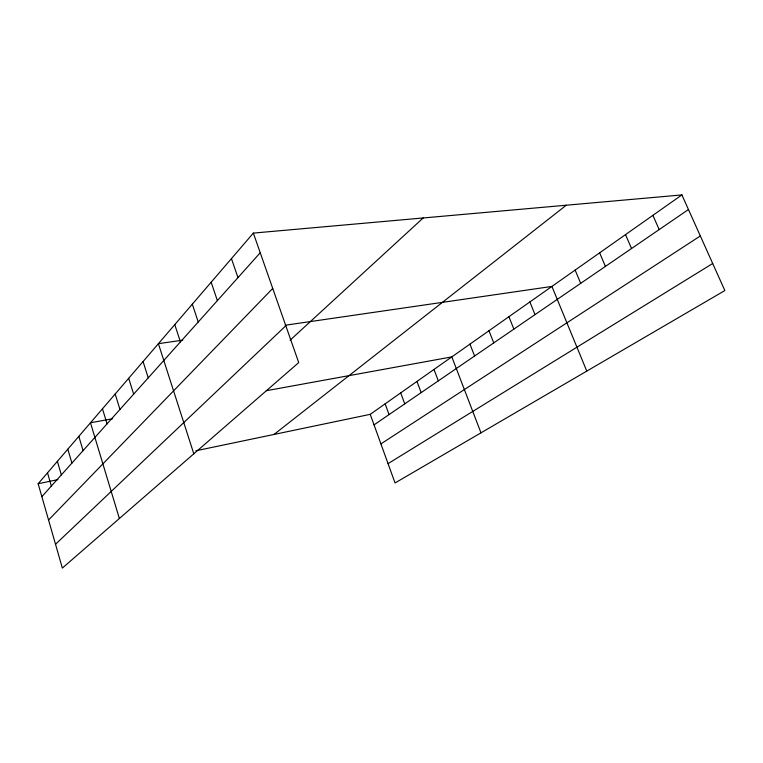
<?xml version="1.0" encoding="UTF-8"?>
<svg xmlns="http://www.w3.org/2000/svg" width="763" height="763" viewBox="0 0 763 763"><rect width="100%" height="100%" fill="white"/><g stroke="black" fill="none" stroke-linecap="round" stroke-linejoin="round"><path stroke-width="1.14" d="M253.345 233.096L298.724 362.597L62.356 568.082L38.15 483.732L253.345 233.096L681.903 194.918L724.85 290.56L395.053 482.96L370.227 414.338L681.903 194.918M41.86 496.665L260.231 252.763M48.555 520.004L272.734 288.433M55.527 544.277L285.82 325.763M290.083 340.222L423.198 217.96M274.031 434.443L566.28 205.218M374.042 424.886L688.464 209.529M380.918 443.894L700.329 235.958M388.062 463.637L712.699 263.502M38.15 483.732L57.902 479.612M195.929 450.761L370.227 414.338M112.666 418.734L90.482 422.778L119.371 518.516M266.325 390.713L451.83 356.893L480.976 432.831M182.729 340.145L158.399 343.684L193.812 453.804M285.162 325.238L551.916 286.43L586.776 371.104M652.89 215.338L659.175 229.596M625.517 234.613L631.535 248.528M599.642 252.83L605.412 266.421M575.14 270.073L580.691 283.35M529.875 301.948L535.016 314.633M508.911 316.702L513.871 329.111M488.969 330.741L493.756 342.892M469.96 344.123L474.586 356.025M433.994 369.445L438.324 380.861M416.97 381.433L421.157 392.611M400.699 392.888L404.752 403.846M385.134 403.846L389.063 414.595M231.447 258.6L237.98 277.618M211.16 282.224L217.379 300.632M192.324 304.17L198.237 322.005M174.775 324.599L180.421 341.9M143.062 361.538L148.241 377.847M128.689 378.276L133.659 394.137M115.184 394.004L119.953 409.445M102.471 408.815L107.058 423.846M78.827 436.36L83.081 450.628M67.812 449.188L71.913 463.093M57.387 461.329L61.355 474.891M47.516 472.822L51.35 486.069"/></g></svg>
